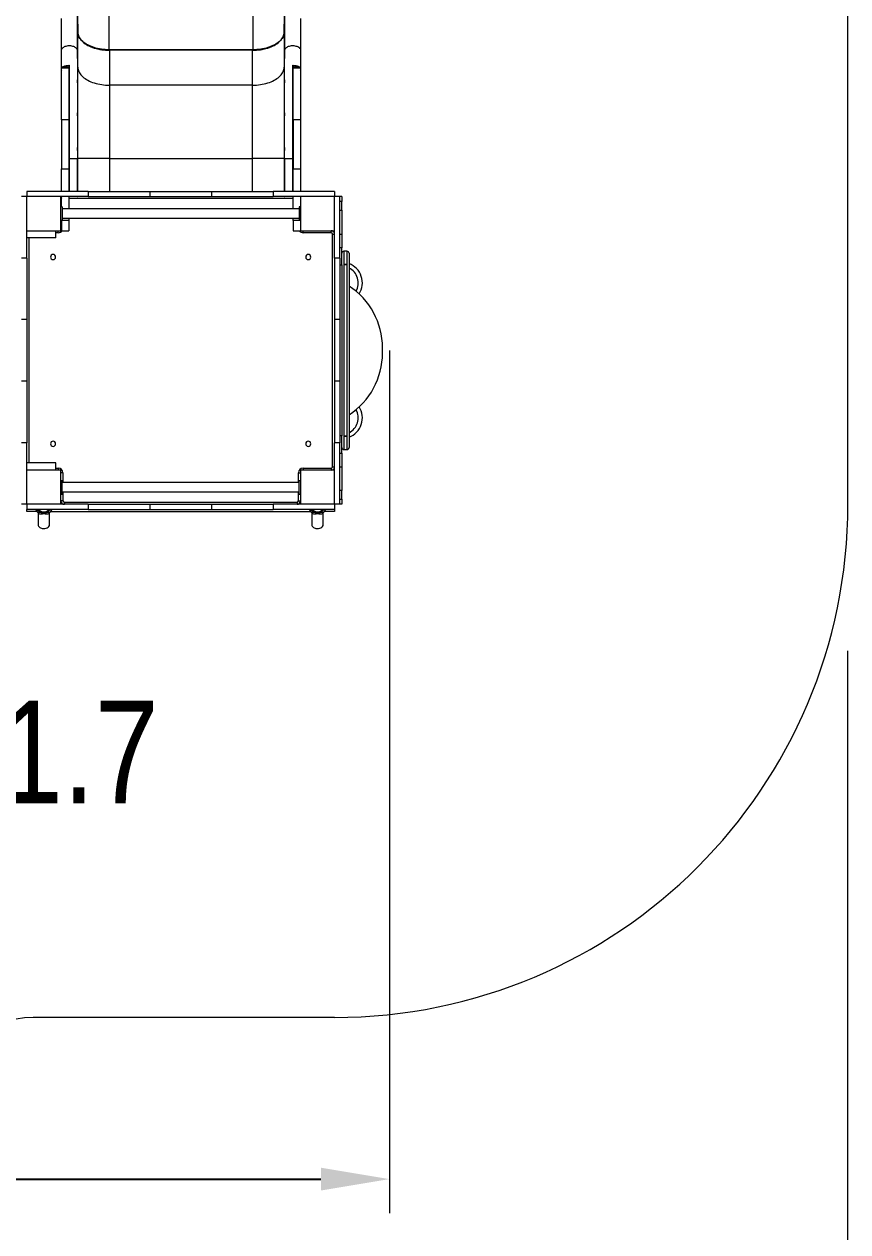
# Model space of a CAD drawing. Header units: millimetres. Extents: x -4225 to 3386, y -4404 to 4471.
# Drawn here: x 979 to 3386, y -2517 to 1013 of the extents above; entities that cross this region are included whole.
import ezdxf

# ---------------------------------------------------------------- set-up
doc = ezdxf.new("R2010")
doc.units = ezdxf.units.MM
for name, color, linetype in [('DIKOM_АРТИКУЛ', 7, 'Continuous'), ('DIKOM_ЗОНА', 80, 'Continuous'), ('DIKOM_ОБЪЕКТ', 7, 'Continuous'), ('DIKOM_РАЗМЕР_ЗОНА', 7, 'Continuous'), ('DIKOM_РАЗМЕР_ОБЪЕКТА', 7, 'Continuous')]:
    doc.layers.add(name, color=color, linetype=linetype)
doc.styles.add('style1', font='arial.ttf', dxfattribs={"width": 0.8})
doc.dimstyles.new('1-50', dxfattribs={"dimtxt": 300, "dimasz": 200, "dimexe": 100, "dimexo": 0, "dimgap": 100, "dimtad": 1, "dimtxsty": 'style1', "dimcen": 200, "dimclrd": 7, "dimclre": 7, "dimclrt": 7, "dimadec": 1, "dimazin": 2, "dimtfac": 1, "dimtmove": 0, "dimatfit": 2, "dimfxl": 0, "dimlwd": 25, "dimlwe": 18, "dimarcsym": 0})

# ---------------------------------------------------------------- blocks, each defined once
blk = doc.blocks.new('*D1')
at = {"layer": 'Defpoints', "color": 0, "transparency": 16777216}
for p in [(-1903.8, 225.5), (2046.2, 59.5), (2046.2, -2363.3)]:
    blk.add_point(p, dxfattribs=at)
at = {"layer": 'DIKOM_РАЗМЕР_ОБЪЕКТА', "color": 7, "lineweight": 18, "transparency": 16777216}
for p, q in [((-1903.8, 225.5), (-1903.8, -2463.3)), ((2046.2, 59.5), (2046.2, -2463.3))]:
    blk.add_line(p, q, dxfattribs=at)
at = {"layer": 'DIKOM_РАЗМЕР_ОБЪЕКТА', "color": 7, "lineweight": 25, "transparency": 16777216}
blk.add_line((-1703.8, -2363.3), (1846.2, -2363.3), dxfattribs=at)
at = {"layer": 'DIKOM_РАЗМЕР_ОБЪЕКТА', "color": 7, "transparency": 16777216}
for points in [[(-1703.8, -2330), (-1703.8, -2396.7), (-1903.8, -2363.3)], [(1846.2, -2330), (1846.2, -2396.7), (2046.2, -2363.3)]]:
    blk.add_solid(points, dxfattribs=at)
at = {"layer": 'DIKOM_РАЗМЕР_ОБЪЕКТА', "color": 7, "transparency": 16777216, "insert": (-76.5, -2110), "char_height": 300, "attachment_point": 5, "style": 'style1'}
blk.add_mtext('3950', dxfattribs=at)
blk = doc.blocks.new('*D2')
at = {"layer": 'Defpoints', "color": 0, "transparency": 16777216}
for p in [(-3774.9, 4471), (1696.9, 4471), (-963.8, -3629)]:
    blk.add_point(p, dxfattribs=at)
at = {"layer": 'DIKOM_РАЗМЕР_ЗОНА', "color": 7, "lineweight": 18, "transparency": 16777216}
for p, q in [((1696.9, 4471), (-3874.9, 4471)), ((-963.8, -3629), (-3874.9, -3629))]:
    blk.add_line(p, q, dxfattribs=at)
at = {"layer": 'DIKOM_РАЗМЕР_ЗОНА', "color": 7, "lineweight": 25, "transparency": 16777216}
blk.add_line((-3774.9, -3429), (-3774.9, 4271), dxfattribs=at)
at = {"layer": 'DIKOM_РАЗМЕР_ЗОНА', "color": 7, "transparency": 16777216}
for points in [[(-3808.2, 4271), (-3741.5, 4271), (-3774.9, 4471)], [(-3808.2, -3429), (-3741.5, -3429), (-3774.9, -3629)]]:
    blk.add_solid(points, dxfattribs=at)
at = {"layer": 'DIKOM_РАЗМЕР_ЗОНА', "color": 7, "transparency": 16777216, "insert": (-4028, 317.4), "char_height": 300, "attachment_point": 5, "rotation": 90, "style": 'style1'}
blk.add_mtext('8100', dxfattribs=at)
blk = doc.blocks.new('*D3')
at = {"layer": 'Defpoints', "color": 0, "transparency": 16777216}
for p in [(-3414.8, -818.7), (3385.2, -818.7), (3385.2, -4304.3)]:
    blk.add_point(p, dxfattribs=at)
at = {"layer": 'DIKOM_РАЗМЕР_ЗОНА', "color": 7, "lineweight": 18, "transparency": 16777216}
for p, q in [((-3414.8, -818.7), (-3414.8, -4404.3)), ((3385.2, -818.7), (3385.2, -4404.3))]:
    blk.add_line(p, q, dxfattribs=at)
at = {"layer": 'DIKOM_РАЗМЕР_ЗОНА', "color": 7, "lineweight": 25, "transparency": 16777216}
blk.add_line((-3214.8, -4304.3), (3185.2, -4304.3), dxfattribs=at)
at = {"layer": 'DIKOM_РАЗМЕР_ЗОНА', "color": 7, "transparency": 16777216}
for points in [[(-3214.8, -4271), (-3214.8, -4337.7), (-3414.8, -4304.3)], [(3185.2, -4271), (3185.2, -4337.7), (3385.2, -4304.3)]]:
    blk.add_solid(points, dxfattribs=at)
at = {"layer": 'DIKOM_РАЗМЕР_ЗОНА', "color": 7, "transparency": 16777216, "insert": (-306.1, -4051.2), "char_height": 300, "attachment_point": 5, "style": 'style1'}
blk.add_mtext('6800', dxfattribs=at)
blk = doc.blocks.new('*D0')
at = {"layer": 'Defpoints', "color": 0, "transparency": 16777216}
for p in [(1412.8, 2471), (-2600.7, -1629), (-568.6, -1629)]:
    blk.add_point(p, dxfattribs=at)
at = {"layer": 'DIKOM_РАЗМЕР_ОБЪЕКТА', "color": 7, "lineweight": 18, "transparency": 16777216}
for p, q in [((1412.8, 2471), (-2700.7, 2471)), ((-568.6, -1629), (-2700.7, -1629))]:
    blk.add_line(p, q, dxfattribs=at)
at = {"layer": 'DIKOM_РАЗМЕР_ОБЪЕКТА', "color": 7, "lineweight": 25, "transparency": 16777216}
blk.add_line((-2600.7, 2271), (-2600.7, -1429), dxfattribs=at)
at = {"layer": 'DIKOM_РАЗМЕР_ОБЪЕКТА', "color": 7, "transparency": 16777216}
for points in [[(-2634, 2271), (-2567.4, 2271), (-2600.7, 2471)], [(-2634, -1429), (-2567.4, -1429), (-2600.7, -1629)]]:
    blk.add_solid(points, dxfattribs=at)
at = {"layer": 'DIKOM_РАЗМЕР_ОБЪЕКТА', "color": 7, "transparency": 16777216, "insert": (-2853.9, 421), "char_height": 300, "attachment_point": 5, "rotation": 90, "style": 'style1'}
blk.add_mtext('4100', dxfattribs=at)

msp = doc.modelspace()

# ---------------------------------------------------------------- linework, layer by layer
at = {"layer": 'DIKOM_ЗОНА', "color": 3, "lineweight": 15}
for p, q in [((3386.175, -390.536), (3386.175, 3471.001)), ((1886.175, -1890.536), (1005.482, -1890.536))]:
    msp.add_line(p, q, dxfattribs=at)
for centre, radius, start, end in [((1886.175, -390.536), 1500, 270, 0), ((1005.482, -2140.536), 250, 90, 180)]:
    msp.add_arc(centre, radius, start, end, dxfattribs=at)
at = {"layer": 'DIKOM_ОБЪЕКТ', "color": 7, "linetype": 'Continuous', "lineweight": 15}
for p, q in [((1227.176, 938.489), (1227.176, 1294.132)), ((1647.173, 1294.132), (1647.173, 938.489)), ((1086.675, 1030.089), (1086.675, 935.886)), ((1134.675, 935.886), (1134.675, 1037.932)), ((1134.675, 1037.932), (1135.676, 989.751)), ((1738.673, 989.751), (1739.675, 1037.932)), ((1739.675, 1037.932), (1739.675, 935.886)), ((1787.675, 935.886), (1787.675, 1030.089)), ((1086.675, 1012.802), (1086.675, 973.225)), ((1135.676, 887.706), (1135.676, 989.751)), ((1738.673, 989.751), (1738.673, 887.706)), ((1787.675, 973.225), (1787.675, 1012.802)), ((1137.824, 978.69), (1137.745, 978.876)), ((1086.675, 935.886), (1086.675, 881.626)), ((1134.675, 935.886), (1134.675, 620.419)), ((1135.676, 887.706), (1134.675, 935.886)), ((1227.176, 938.489), (1227.176, 937.742)), ((1647.173, 938.489), (1227.176, 938.489)), ((1227.176, 937.742), (1647.173, 937.742)), ((1227.176, 937.212), (1227.176, 937.742)), ((1646.175, 937.195), (1228.175, 937.195)), ((1228.175, 937.195), (1228.175, 936.982)), ((1228.175, 936.982), (1228.175, 834.937)), ((1646.175, 936.982), (1228.175, 936.982)), ((1646.175, 936.982), (1646.175, 937.195)), ((1646.175, 834.937), (1646.175, 936.982)), ((1647.173, 938.489), (1647.173, 937.742)), ((1647.173, 937.742), (1647.173, 937.203)), ((1739.675, 935.886), (1738.673, 887.706)), ((1739.675, 620.419), (1739.675, 935.886)), ((1787.675, 881.626), (1787.675, 935.886)), ((1109.175, 887.124), (1088.175, 887.124)), ((1088.175, 887.124), (1088.175, 885.225)), ((1088.175, 885.225), (1109.175, 885.225)), ((1088.175, 733.365), (1088.175, 885.225)), ((1109.175, 890.346), (1109.175, 887.46)), ((1109.175, 887.124), (1109.175, 885.225)), ((1109.175, 885.225), (1109.175, 733.365)), ((1110.153, 892.908), (1110.153, 620.419)), ((1135.676, 620.419), (1135.676, 887.706)), ((1738.673, 887.706), (1738.673, 620.419)), ((1764.196, 620.419), (1764.196, 892.908)), ((1765.175, 890.346), (1765.175, 887.46)), ((1786.175, 887.124), (1765.175, 887.124)), ((1765.175, 887.124), (1765.175, 885.225)), ((1765.175, 885.225), (1786.175, 885.225)), ((1765.175, 733.365), (1765.175, 885.225)), ((1786.175, 887.124), (1786.175, 885.225)), ((1786.175, 885.225), (1786.175, 733.365)), ((1086.675, 881.626), (1086.675, 881.061)), ((1086.675, 881.061), (1086.675, 881.014)), ((1787.675, 881.061), (1787.675, 881.626)), ((1787.675, 881.014), (1787.675, 881.061)), ((1228.175, 834.937), (1228.175, 620.419)), ((1646.175, 834.937), (1228.175, 834.937)), ((1646.175, 620.419), (1646.175, 834.937)), ((1109.175, 733.365), (1088.175, 733.365)), ((1088.175, 733.365), (1088.175, 590.614)), ((1109.175, 733.365), (1109.175, 590.614)), ((1786.175, 733.365), (1765.175, 733.365)), ((1765.175, 733.365), (1765.175, 590.614)), ((1786.175, 733.365), (1786.175, 590.614)), ((1109.175, 620.419), (1110.153, 620.419)), ((1110.153, 620.419), (1134.675, 620.419)), ((1110.153, 620.419), (1110.153, 524.464)), ((1134.675, 524.464), (1134.675, 620.419)), ((1134.675, 620.419), (1135.676, 620.419)), ((1135.676, 524.464), (1135.676, 620.419)), ((1228.175, 620.419), (1135.676, 620.419)), ((1228.175, 620.419), (1646.175, 620.419)), ((1228.175, 620.419), (1228.175, 524.464)), ((1738.673, 620.419), (1646.175, 620.419)), ((1646.175, 524.464), (1646.175, 620.419)), ((1738.673, 620.419), (1738.673, 524.464)), ((1738.673, 620.419), (1739.675, 620.419)), ((1739.675, 620.419), (1764.196, 620.419)), ((1739.675, 620.419), (1739.675, 524.464)), ((1764.196, 620.419), (1765.175, 620.419)), ((1764.196, 524.464), (1764.196, 620.419)), ((1088.175, 590.614), (1109.175, 590.614)), ((1088.175, 524.464), (1088.175, 590.614)), ((1109.175, 590.614), (1109.175, 524.464)), ((1765.175, 590.614), (1786.175, 590.614)), ((1765.175, 524.464), (1765.175, 590.614)), ((1786.175, 590.614), (1786.175, 524.464)), ((986.175, 509.464), (971.175, 509.464)), ((986.175, 524.464), (986.175, 509.464)), ((1166.175, 524.464), (986.175, 524.464)), ((986.175, 329.464), (986.175, 509.464)), ((1166.175, 509.464), (986.175, 509.464)), ((1086.175, 409.464), (1086.175, 509.464)), ((1088.175, 499.464), (1086.175, 499.464)), ((1088.175, 479.464), (1088.175, 509.464)), ((1109.175, 509.464), (1109.175, 472.964)), ((1765.175, 503.464), (1109.175, 503.464)), ((1133.675, 509.464), (1134.676, 509.464)), ((1166.175, 524.464), (1166.175, 509.464)), ((1166.175, 524.464), (1346.175, 524.464)), ((1166.175, 509.464), (1346.175, 509.464)), ((1346.175, 524.464), (1346.175, 509.464)), ((1346.175, 524.464), (1526.175, 524.464)), ((1346.175, 509.464), (1526.175, 509.464)), ((1526.175, 524.464), (1526.175, 509.464)), ((1526.175, 524.464), (1706.175, 524.464)), ((1526.175, 509.464), (1706.175, 509.464)), ((1706.175, 524.464), (1706.175, 509.464)), ((1886.175, 524.464), (1706.175, 524.464)), ((1886.175, 509.464), (1706.175, 509.464)), ((1739.673, 509.464), (1740.675, 509.464)), ((1765.175, 472.964), (1765.175, 509.464)), ((1786.175, 509.464), (1786.175, 409.464)), ((1886.175, 524.464), (1886.175, 509.464)), ((1901.175, 509.464), (1886.175, 509.464)), ((1886.175, 329.464), (1886.175, 509.464)), ((1907.175, 509.464), (1901.175, 509.464)), ((1901.175, 329.464), (1901.175, 509.464)), ((1907.175, 494.464), (1901.175, 494.464)), ((1907.175, 509.464), (1907.175, 494.464)), ((1907.175, 469.464), (1907.175, 494.464)), ((1090.175, 479.464), (1086.175, 479.464)), ((1090.175, 479.464), (1090.175, 439.464)), ((1782.175, 472.964), (1090.175, 472.964)), ((1786.175, 479.464), (1782.175, 479.464)), ((1782.175, 479.464), (1782.175, 439.464)), ((1901.175, 469.464), (1907.175, 469.464)), ((1907.175, 469.464), (1907.175, 399.464)), ((1090.175, 439.464), (1086.175, 439.464)), ((1088.175, 439.463), (1088.175, 439.464)), ((1109.175, 439.463), (1088.175, 439.463)), ((1088.175, 439.463), (1088.175, 409.464)), ((1090.175, 445.964), (1782.175, 445.964)), ((1109.175, 445.964), (1109.175, 439.463)), ((1109.175, 439.463), (1109.175, 409.464)), ((1765.175, 439.463), (1765.175, 445.964)), ((1786.175, 439.463), (1765.175, 439.463)), ((1765.175, 439.463), (1765.175, 409.464)), ((1786.175, 439.464), (1782.175, 439.464)), ((986.175, 409.464), (1086.175, 409.464)), ((1071.175, 388.464), (986.175, 388.464)), ((992.175, 388.464), (992.175, -269.536)), ((1071.175, 388.464), (1071.175, 409.464)), ((1078.175, 403.464), (1071.175, 403.464)), ((1078.175, 403.464), (1078.175, 409.464)), ((1088.175, 417.464), (1086.175, 417.464)), ((1088.175, 409.464), (1109.175, 409.464)), ((1765.175, 409.464), (1786.175, 409.464)), ((1786.175, 409.464), (1886.175, 409.464)), ((1794.175, 403.464), (1794.175, 409.464)), ((1876.175, 403.464), (1794.175, 403.464)), ((1876.175, 403.464), (1876.175, 409.464)), ((1880.175, -280.536), (1880.175, 399.464)), ((1880.175, 399.464), (1886.175, 399.464)), ((1901.175, 399.464), (1907.175, 399.464)), ((1907.175, 399.464), (1907.175, 359.464)), ((1907.175, 359.464), (1901.175, 359.464)), ((1907.175, 309.464), (1907.175, 359.464)), ((986.175, 329.464), (971.175, 329.464)), ((986.175, 329.464), (986.175, 149.464)), ((1901.175, 329.464), (1886.175, 329.464)), ((1886.175, 329.464), (1886.175, 149.464)), ((1901.175, 329.464), (1901.175, 149.464)), ((1922.175, 349.464), (1913.175, 349.464)), ((1913.175, 349.464), (1913.175, 310.611)), ((1922.175, 349.464), (1922.175, 310.611)), ((1928.175, 343.464), (1928.175, 305.415)), ((1901.175, 309.464), (1907.175, 309.464)), ((1907.175, 309.464), (1907.175, -190.536)), ((1913.175, 310.611), (1922.175, 310.611)), ((1913.175, 310.611), (1913.175, -191.683)), ((1922.175, 310.611), (1913.175, 310.611)), ((1922.175, 310.611), (1922.175, -191.683)), ((1928.175, 305.415), (1928.175, -186.487)), ((986.175, 149.464), (971.175, 149.464)), ((986.175, 149.464), (986.175, -30.536)), ((1901.175, 149.464), (1886.175, 149.464)), ((1886.175, 149.464), (1886.175, -30.536)), ((1901.175, 149.464), (1901.175, -30.536)), ((2026.175, 51.71), (2026.175, 67.218)), ((986.175, -30.536), (971.175, -30.536)), ((986.175, -30.536), (986.175, -210.536)), ((1901.175, -30.536), (1886.175, -30.536)), ((1886.175, -30.536), (1886.175, -210.536)), ((1901.175, -30.536), (1901.175, -210.536)), ((986.175, -210.536), (971.175, -210.536)), ((986.175, -390.536), (986.175, -210.536)), ((1901.175, -210.536), (1886.175, -210.536)), ((1886.175, -390.536), (1886.175, -210.536)), ((1907.175, -190.536), (1901.175, -190.536)), ((1901.175, -390.536), (1901.175, -210.536)), ((1907.175, -240.536), (1907.175, -190.536)), ((1922.175, -191.683), (1913.175, -191.683)), ((1913.175, -191.683), (1922.175, -191.683)), ((1913.175, -191.683), (1913.175, -230.536)), ((1922.175, -191.683), (1922.175, -230.536)), ((1928.175, -186.487), (1928.175, -224.536)), ((1901.175, -240.536), (1907.175, -240.536)), ((1907.175, -240.536), (1907.175, -280.536)), ((1913.175, -230.536), (1922.175, -230.536)), ((1071.175, -269.536), (986.175, -269.536)), ((1071.175, -290.536), (1071.175, -269.536)), ((1880.175, -280.536), (1886.175, -280.536)), ((1901.175, -280.536), (1907.175, -280.536)), ((1907.175, -280.536), (1907.175, -350.536)), ((1086.175, -290.536), (986.175, -290.536)), ((1071.175, -284.536), (1078.175, -284.536)), ((1078.175, -284.536), (1078.175, -290.536)), ((1086.175, -390.536), (1086.175, -290.536)), ((1092.175, -298.536), (1086.175, -298.536)), ((1092.175, -298.536), (1092.175, -327.036)), ((1780.175, -298.536), (1786.175, -298.536)), ((1780.175, -327.036), (1780.175, -298.536)), ((1886.175, -290.536), (1786.175, -290.536)), ((1786.175, -290.536), (1786.175, -390.536)), ((1794.175, -284.536), (1876.175, -284.536)), ((1794.175, -284.536), (1794.175, -290.536)), ((1876.175, -284.536), (1876.175, -290.536)), ((1086.175, -320.536), (1090.175, -320.536)), ((1090.175, -360.536), (1090.175, -320.536)), ((1782.175, -327.036), (1090.175, -327.036)), ((1782.175, -360.536), (1782.175, -320.536)), ((1782.175, -320.536), (1786.175, -320.536)), ((1907.175, -350.536), (1901.175, -350.536)), ((1907.175, -375.536), (1907.175, -350.536)), ((1086.175, -360.536), (1090.175, -360.536)), ((1092.175, -380.536), (1086.175, -380.536)), ((1090.175, -354.036), (1782.175, -354.036)), ((1092.175, -354.036), (1092.175, -380.536)), ((1096.175, -384.536), (1776.175, -384.536)), ((1096.175, -384.536), (1096.175, -390.536)), ((1776.175, -384.536), (1776.175, -390.536)), ((1780.175, -380.536), (1780.175, -354.036)), ((1780.175, -380.536), (1786.175, -380.536)), ((1782.175, -360.536), (1786.175, -360.536)), ((1901.175, -375.536), (1907.175, -375.536)), ((1907.175, -375.536), (1907.175, -390.536)), ((986.175, -390.536), (971.175, -390.536)), ((986.175, -390.536), (986.175, -405.536)), ((1166.175, -390.536), (986.175, -390.536)), ((1166.175, -405.536), (986.175, -405.536)), ((986.175, -411.536), (986.175, -405.536)), ((1016.308, -411.536), (986.175, -411.536)), ((1011.429, -405.536), (1018, -413.504)), ((1017.955, -406.466), (1017.401, -405.536)), ((1019.675, -418.268), (1019.675, -450.536)), ((1052.675, -450.536), (1052.675, -418.257)), ((1054.324, -413.525), (1060.903, -405.536)), ((1055.962, -411.536), (1816.377, -411.536)), ((1166.175, -390.536), (1166.175, -405.536)), ((1166.175, -390.536), (1346.175, -390.536)), ((1166.175, -405.536), (1346.175, -405.536)), ((1346.175, -390.536), (1346.175, -405.536)), ((1346.175, -390.536), (1526.175, -390.536)), ((1346.175, -405.536), (1526.175, -405.536)), ((1526.175, -390.536), (1526.175, -405.536)), ((1526.175, -390.536), (1706.175, -390.536)), ((1526.175, -405.536), (1706.175, -405.536)), ((1706.175, -390.536), (1706.175, -405.536)), ((1886.175, -390.536), (1706.175, -390.536)), ((1886.175, -405.536), (1706.175, -405.536)), ((1811.429, -405.536), (1818, -413.504)), ((1817.955, -406.466), (1817.401, -405.536)), ((1819.675, -418.268), (1819.675, -450.536)), ((1852.675, -450.536), (1852.675, -418.257)), ((1854.324, -413.525), (1860.903, -405.536)), ((1886.175, -411.536), (1855.976, -411.536)), ((1901.175, -390.536), (1886.175, -390.536)), ((1886.175, -390.536), (1886.175, -405.536)), ((1886.175, -405.536), (1886.175, -411.536)), ((1907.175, -390.536), (1901.175, -390.536))]:
    msp.add_line(p, q, dxfattribs=at)
at = {"layer": 'DIKOM_ОБЪЕКТ', "color": 7, "linetype": 'Continuous', "lineweight": 15, "flags": 128}
for points in [[(1135.676, 989.751), (1135.889, 986.432), (1136.463, 983.127), (1137.397, 979.849), (1138.686, 976.61), (1140.326, 973.425), (1142.311, 970.304), (1144.632, 967.261), (1147.281, 964.307), (1150.246, 961.454), (1153.451, 958.766)], [(1716.354, 955.475), (1717.268, 956.095), (1720.832, 958.714), (1724.103, 961.454), (1727.069, 964.307), (1729.717, 967.261), (1732.038, 970.304), (1734.023, 973.425), (1735.663, 976.61), (1736.953, 979.849), (1737.887, 983.127), (1738.461, 986.432), (1738.673, 989.751)], [(1227.176, 938.489), (1221.421, 938.592), (1215.689, 938.902), (1210.002, 939.417), (1204.382, 940.134), (1198.851, 941.052), (1193.431, 942.167), (1188.143, 943.474), (1183.009, 944.968), (1178.047, 946.643), (1173.277, 948.493), (1168.719, 950.511), (1164.39, 952.688), (1160.306, 955.016), (1156.485, 957.487), (1152.94, 960.089), (1149.687, 962.814), (1146.736, 965.65), (1144.101, 968.586), (1141.791, 971.611), (1139.816, 974.713), (1138.182, 977.88), (1137.824, 978.69)], [(1228.175, 937.195), (1222.778, 937.286), (1220.547, 937.376), (1216.864, 937.593), (1213.056, 937.907), (1209.001, 938.345), (1204.813, 938.911), (1200.548, 939.611), (1196.252, 940.447), (1191.962, 941.42), (1187.709, 942.529), (1183.518, 943.772), (1179.412, 945.146), (1175.411, 946.649), (1171.534, 948.276), (1167.796, 950.023), (1164.212, 951.885), (1160.794, 953.856), (1157.555, 955.931), (1154.506, 958.106), (1153.384, 958.998)], [(1153.451, 958.766), (1153.517, 958.714), (1157.081, 956.095), (1160.923, 953.61), (1165.029, 951.268), (1169.383, 949.077), (1173.967, 947.048), (1178.763, 945.186), (1183.753, 943.501), (1188.917, 941.998), (1194.235, 940.683), (1199.686, 939.561), (1205.248, 938.638), (1210.901, 937.916), (1216.621, 937.398), (1222.387, 937.086), (1228.175, 936.982)], [(1159.369, 954.767), (1160.094, 954.322), (1164.19, 951.986), (1168.533, 949.802), (1173.106, 947.778), (1177.89, 945.922), (1182.868, 944.241), (1188.019, 942.743), (1193.324, 941.432), (1198.761, 940.313), (1204.309, 939.392), (1209.947, 938.672), (1215.653, 938.156), (1221.403, 937.846), (1227.176, 937.742)], [(1716.583, 955.819), (1715.03, 954.774), (1711.549, 952.674), (1707.873, 950.686), (1704.015, 948.817), (1699.986, 947.072), (1695.801, 945.457), (1691.474, 943.976), (1687.02, 942.635), (1682.458, 941.437), (1677.808, 940.387), (1673.099, 939.487), (1668.368, 938.741), (1663.685, 938.153), (1659.226, 937.725), (1655.43, 937.461), (1652.375, 937.314), (1648.768, 937.216), (1646.175, 937.195)], [(1646.175, 936.982), (1651.963, 937.086), (1657.728, 937.398), (1663.449, 937.916), (1669.101, 938.638), (1674.664, 939.561), (1680.115, 940.683), (1685.433, 941.998), (1690.597, 943.501), (1695.587, 945.186), (1700.383, 947.048), (1704.967, 949.077), (1709.32, 951.268), (1713.426, 953.61), (1716.354, 955.475)], [(1736.115, 977.765), (1734.534, 974.713), (1732.558, 971.611), (1730.249, 968.586), (1727.613, 965.65), (1724.663, 962.814), (1721.409, 960.089), (1717.864, 957.487), (1714.043, 955.016), (1709.96, 952.688), (1705.63, 950.511), (1701.072, 948.493), (1696.303, 946.643), (1691.341, 944.968), (1686.206, 943.474), (1680.918, 942.167), (1675.498, 941.052), (1669.968, 940.134), (1664.348, 939.417), (1658.66, 938.902), (1652.928, 938.592), (1647.173, 938.489)], [(1647.173, 937.742), (1652.946, 937.846), (1658.697, 938.156), (1664.402, 938.672), (1670.04, 939.392), (1675.589, 940.313), (1681.026, 941.432), (1686.33, 942.743), (1691.481, 944.241), (1696.459, 945.922), (1701.244, 947.778), (1705.816, 949.802), (1710.159, 951.986), (1714.256, 954.322), (1715.849, 955.314)], [(1736.605, 978.876), (1736.167, 977.88), (1736.115, 977.765)], [(1134.675, 935.886), (1134.485, 937.611), (1133.921, 939.31), (1132.989, 940.954), (1131.706, 942.518), (1130.091, 943.977), (1128.17, 945.309), (1125.973, 946.493), (1123.535, 947.509), (1120.893, 948.342), (1118.091, 948.978), (1115.172, 949.408), (1112.182, 949.625), (1109.168, 949.625), (1106.178, 949.408), (1103.258, 948.978), (1100.456, 948.342), (1097.815, 947.509), (1095.377, 946.493), (1093.179, 945.309), (1091.258, 943.977), (1089.643, 942.518), (1088.36, 940.954), (1087.429, 939.31), (1086.864, 937.611), (1086.675, 935.886)], [(1787.675, 935.886), (1787.485, 937.611), (1786.921, 939.31), (1785.989, 940.954), (1784.706, 942.518), (1783.091, 943.977), (1781.17, 945.309), (1778.973, 946.493), (1776.535, 947.509), (1773.893, 948.342), (1771.091, 948.978), (1768.172, 949.408), (1765.182, 949.625), (1762.168, 949.625), (1759.178, 949.408), (1756.258, 948.978), (1753.456, 948.342), (1750.815, 947.509), (1748.377, 946.493), (1746.179, 945.309), (1744.258, 943.977), (1742.643, 942.518), (1741.36, 940.954), (1740.429, 939.31), (1739.864, 937.611), (1739.675, 935.886)], [(1089.718, 887.124), (1089.744, 887.148), (1090.637, 887.837), (1091.576, 888.46), (1092.54, 889.018), (1093.512, 889.514), (1097.193, 890.962), (1101.317, 892.018), (1105.696, 892.665), (1110.153, 892.908)], [(1102.753, 887.124), (1105.444, 887.548), (1109.175, 887.783)], [(1135.676, 887.706), (1135.889, 884.386), (1136.463, 881.081), (1137.397, 877.803), (1138.686, 874.565), (1140.326, 871.379), (1142.311, 868.259), (1144.632, 865.216), (1147.281, 862.262), (1150.246, 859.409), (1153.517, 856.668), (1157.081, 854.05), (1160.923, 851.565), (1165.029, 849.222), (1169.383, 847.032), (1173.967, 845.002), (1178.763, 843.141), (1183.753, 841.455), (1188.917, 839.952), (1194.235, 838.637), (1199.686, 837.516), (1205.248, 836.592), (1210.901, 835.87), (1216.621, 835.352), (1222.387, 835.041), (1228.175, 834.937)], [(1646.175, 834.937), (1651.963, 835.041), (1657.728, 835.352), (1663.449, 835.87), (1669.101, 836.592), (1674.664, 837.516), (1680.115, 838.637), (1685.433, 839.952), (1690.597, 841.455), (1695.587, 843.141), (1700.383, 845.002), (1704.967, 847.032), (1709.32, 849.222), (1713.426, 851.565), (1717.268, 854.05), (1720.832, 856.668), (1724.103, 859.409), (1727.069, 862.262), (1729.717, 865.216), (1732.038, 868.259), (1734.023, 871.379), (1735.663, 874.565), (1736.953, 877.803), (1737.887, 881.081), (1738.461, 884.386), (1738.673, 887.706)], [(1764.196, 892.908), (1768.651, 892.666), (1773.028, 892.019), (1774.717, 891.646), (1776.354, 891.207), (1777.927, 890.706), (1779.423, 890.142), (1780.83, 889.518), (1783.242, 888.16), (1784.524, 887.124)], [(1764.976, 887.61), (1768.226, 887.434), (1770.589, 887.124)], [(1765.175, 888.269), (1768.998, 887.966), (1772.597, 887.34), (1773.363, 887.124)], [(1771.596, 887.124), (1768.906, 887.548), (1765.175, 887.783)], [(1134.833, 850.94), (1134.85, 850.687), (1134.868, 849.954), (1134.885, 848.825), (1134.898, 847.428), (1134.907, 845.919), (1134.909, 844.469), (1134.906, 843.241), (1134.897, 842.374), (1134.883, 841.965), (1134.878, 841.94), (1134.861, 842.194), (1134.843, 842.926), (1134.826, 844.055), (1134.813, 845.453), (1134.805, 846.962), (1134.802, 848.412), (1134.805, 849.64), (1134.814, 850.507), (1134.828, 850.915), (1134.833, 850.94)], [(1739.517, 850.94), (1739.531, 850.687), (1739.542, 849.954), (1739.547, 848.826), (1739.546, 847.428), (1739.539, 845.919), (1739.528, 844.469), (1739.512, 843.241), (1739.494, 842.374), (1739.476, 841.965), (1739.471, 841.94), (1739.456, 842.194), (1739.446, 842.926), (1739.44, 844.055), (1739.441, 845.452), (1739.448, 846.961), (1739.46, 848.411), (1739.476, 849.639), (1739.494, 850.506), (1739.511, 850.915), (1739.517, 850.94)], [(1134.843, 754.302), (1134.861, 754.048), (1134.878, 753.316), (1134.893, 752.187), (1134.904, 750.789), (1134.909, 749.28), (1134.908, 747.83), (1134.902, 746.603), (1134.89, 745.735), (1134.874, 745.327), (1134.869, 745.302), (1134.851, 745.555), (1134.833, 746.288), (1134.818, 747.417), (1134.808, 748.814), (1134.803, 750.323), (1134.803, 751.773), (1134.81, 753.001), (1134.822, 753.868), (1134.837, 754.277), (1134.843, 754.302)], [(1739.507, 754.302), (1739.523, 754.048), (1739.536, 753.316), (1739.545, 752.187), (1739.547, 750.789), (1739.544, 749.281), (1739.535, 747.831), (1739.521, 746.603), (1739.504, 745.736), (1739.486, 745.327), (1739.481, 745.302), (1739.464, 745.555), (1739.451, 746.288), (1739.443, 747.417), (1739.44, 748.814), (1739.443, 750.323), (1739.453, 751.773), (1739.466, 753.001), (1739.483, 753.868), (1739.501, 754.277), (1739.507, 754.302)], [(1134.853, 652.909), (1134.871, 652.655), (1134.887, 651.923), (1134.9, 650.794), (1134.907, 649.396), (1134.909, 647.888), (1134.905, 646.438), (1134.895, 645.21), (1134.881, 644.343), (1134.864, 643.934), (1134.858, 643.909), (1134.84, 644.163), (1134.824, 644.895), (1134.812, 646.024), (1134.804, 647.421), (1134.802, 648.93), (1134.806, 650.38), (1134.816, 651.608), (1134.83, 652.475), (1134.847, 652.884), (1134.853, 652.909)], [(1739.497, 652.909), (1739.514, 652.655), (1739.529, 651.923), (1739.541, 650.794), (1739.547, 649.397), (1739.547, 647.888), (1739.541, 646.438), (1739.529, 645.21), (1739.514, 644.343), (1739.497, 643.934), (1739.491, 643.909), (1739.473, 644.163), (1739.458, 644.895), (1739.447, 646.024), (1739.441, 647.421), (1739.441, 648.93), (1739.447, 650.38), (1739.458, 651.608), (1739.473, 652.475), (1739.491, 652.884), (1739.497, 652.909)], [(1017.993, -413.494), (1019.277, -415.829), (1019.674, -418.313)], [(1018.009, -413.497), (1018.001, -413.501), (1018.16, -413.54), (1018.522, -413.595), (1018.776, -413.625), (1019.073, -413.654), (1019.464, -413.689), (1019.781, -413.713), (1020.396, -413.754), (1020.929, -413.784), (1021.611, -413.816), (1023.003, -413.869), (1024.573, -413.912), (1026.304, -413.947), (1028.871, -413.981), (1031.722, -414.003)], [(1032.488, -418.863), (1029.709, -418.858), (1027.147, -418.851), (1024.895, -418.839), (1022.991, -418.815), (1021.519, -418.762), (1020.481, -418.662), (1019.876, -418.502), (1019.674, -418.281)], [(1031.722, -414.003), (1036.173, -414.313), (1040.623, -414.003)], [(1039.859, -418.861), (1036.174, -418.816), (1032.488, -418.863)], [(1052.675, -418.272), (1052.477, -418.49), (1051.871, -418.653), (1050.836, -418.757), (1049.366, -418.813), (1047.468, -418.838), (1045.199, -418.85), (1042.632, -418.857), (1039.859, -418.861)], [(1040.623, -414.003), (1044.278, -413.971), (1047.603, -413.915), (1050.391, -413.831), (1052.481, -413.719), (1053.774, -413.601), (1054.315, -413.51), (1054.294, -413.502)], [(1052.675, -418.305), (1053.071, -415.823), (1054.349, -413.493)], [(1817.993, -413.494), (1819.277, -415.829), (1819.674, -418.313)], [(1818.009, -413.497), (1818.001, -413.501), (1818.16, -413.54), (1818.522, -413.595), (1818.776, -413.625), (1819.073, -413.654), (1819.464, -413.689), (1819.781, -413.713), (1820.396, -413.754), (1820.929, -413.784), (1821.611, -413.816), (1823.003, -413.869), (1824.573, -413.912), (1826.304, -413.947), (1828.871, -413.981), (1831.722, -414.003)], [(1832.488, -418.863), (1829.709, -418.858), (1827.147, -418.851), (1824.895, -418.839), (1822.991, -418.815), (1821.519, -418.762), (1820.481, -418.662), (1819.876, -418.502), (1819.674, -418.281)], [(1831.722, -414.003), (1836.173, -414.313), (1840.623, -414.003)], [(1839.859, -418.861), (1836.174, -418.816), (1832.488, -418.863)], [(1852.675, -418.272), (1852.477, -418.49), (1851.871, -418.653), (1850.836, -418.757), (1849.366, -418.813), (1847.468, -418.838), (1845.199, -418.85), (1842.632, -418.857), (1839.859, -418.861)], [(1840.623, -414.003), (1844.278, -413.971), (1847.603, -413.915), (1850.391, -413.831), (1852.481, -413.719), (1853.774, -413.601), (1854.315, -413.51), (1854.294, -413.502)], [(1852.675, -418.305), (1853.071, -415.823), (1854.349, -413.493)], [(1019.675, -450.536), (1019.949, -452.535), (1020.828, -454.577), (1022.319, -456.509), (1024.312, -458.181), (1026.594, -459.492), (1028.912, -460.413), (1031.035, -460.989), (1033.192, -461.355), (1035.924, -461.535), (1039.154, -461.355), (1042.66, -460.651), (1046.081, -459.333), (1049.007, -457.451), (1051.124, -455.192), (1052.318, -452.811), (1052.675, -450.536)], [(1819.675, -450.536), (1819.949, -452.535), (1820.828, -454.577), (1822.319, -456.509), (1824.312, -458.181), (1826.594, -459.492), (1828.912, -460.413), (1831.035, -460.989), (1833.192, -461.355), (1835.924, -461.535), (1839.154, -461.355), (1842.66, -460.651), (1846.081, -459.333), (1849.007, -457.451), (1851.124, -455.192), (1852.318, -452.811), (1852.675, -450.536)]]:
    msp.add_lwpolyline(points, dxfattribs=at)
at = {"layer": 'DIKOM_ОБЪЕКТ', "color": 7, "linetype": 'Continuous', "lineweight": 15, "extrusion": (-2.76751e-16, -3.49148e-15, -1)}
for centre in [(-1063.175, 332.464), (-1809.175, 332.464), (-1063.175, -213.536), (-1809.175, -213.536)]:
    msp.add_circle(centre, 7.5, dxfattribs=at)
at = {"layer": 'DIKOM_ОБЪЕКТ', "color": 7, "linetype": 'Continuous', "lineweight": 15}
for centre, radius, start, end in [((1091.894, 881.735), 5.221, 135.435711, 181.201748), ((1110.273, 850.118), 38.167, 91.648579, 104.081995), ((1109.723, 851.857), 35.755, 90.559122, 99.356406), ((1113.438, 890.096), 4.325, 139.434847, 170.355705), ((1760.911, 890.096), 4.325, 9.644403, 40.565353), ((1782.106, 881.601), 5.568, 0.252791, 43.062534), ((1089.618, 881.715), 2.956, 185.149629, 240.761302), ((1090.075, 881.014), 3.4, 180, 236.025524), ((1089.618, 881.15), 2.956, 185.149629, 240.761302), ((1784.784, 881.682), 2.901, 298.632581, 355.008629), ((1784.275, 881.014), 3.4, 303.974476, 0), ((1784.784, 881.118), 2.901, 298.632581, 355.008629), ((1096.175, 499.464), 10, 143.130102, 180), ((1078.2, 417.362), 13.898, 269.897478, 325.239416), ((1794.122, 417.314), 13.85, 214.681499, 270.218737), ((1876.175, 399.464), 10, 0, 90), ((1876.175, 399.464), 4, 0, 90), ((1913.175, 343.464), 6, 90, 180), ((1922.175, 343.464), 6, 0, 90), ((1907.326, 256.979), 47.847, 329.323413, 64.167321), ((1907.175, 256.964), 60, 327.32767, 69.453546), ((1811.175, 67.218), 215, 0, 57.004605), ((1811.175, 51.71), 215, 302.997853, 0), ((1907.175, -138.036), 60, 290.539371, 32.67233), ((1907.309, -138.075), 47.846, 295.854993, 30.634632), ((1913.175, -224.536), 6, 180, 270), ((1922.175, -224.536), 6, 270, 0), ((1876.175, -280.536), 4, 270, 0), ((1876.175, -280.536), 10, 270, 0), ((1078.175, -298.536), 14, 0, 90), ((1794.175, -298.536), 14, 90, 180), ((1096.175, -380.536), 10, 180, 270), ((1096.175, -380.536), 4, 180, 270), ((1776.175, -380.536), 4, 270, 0), ((1776.175, -380.536), 10, 270, 0), ((1018.268, -404.229), 2.266, 262.061274, 324.791918), ((1035.331, -390.918), 23.365, 221.953711, 261.114484), ((1036.169, -392.873), 19.665, 220.088112, 319.902441), ((1012.327, -419.401), 20.169, 1.529285, 15.920303), ((1060.049, -419.396), 20.197, 164.116831, 178.484395), ((1037.933, -392.747), 21.425, 277.212076, 322.940098), ((1818.268, -404.229), 2.266, 262.061274, 324.791918), ((1835.331, -390.918), 23.365, 221.953711, 261.114484), ((1836.169, -392.873), 19.665, 220.088112, 319.902441), ((1812.327, -419.401), 20.169, 1.529285, 15.920303), ((1860.049, -419.396), 20.197, 164.116831, 178.484395), ((1837.933, -392.747), 21.425, 277.212076, 322.940098)]:
    msp.add_arc(centre, radius, start, end, dxfattribs=at)
for centre in [(1134.856, 546.409), (1739.494, 546.409)]:
    msp.add_ellipse(centre, major_axis=(0, -4.5), ratio=0.01192085, dxfattribs=at)

# ---------------------------------------------------------------- texts
at = {"layer": 'DIKOM_АРТИКУЛ', "insert": (-111.354, -964.582), "char_height": 300, "attachment_point": 1, "style": 'style1'}
msp.add_mtext_dynamic_manual_height_columns('ДИКС-1.7', width=1672.22746, gutter_width=20, heights=[0], dxfattribs=at)

# ---------------------------------------------------------------- dimensions: what is measured, and where the dimension line sits
at = {"layer": 'DIKOM_РАЗМЕР_ЗОНА'}
dim = msp.add_linear_dim(base=(-3774.863, 4471.001), p1=(-963.825, -3628.999), p2=(1696.897, 4471.001), angle=90, dimstyle='1-50', dxfattribs=at)
dim.commit()
dim.dimension.update_dxf_attribs({"geometry": '*D2', "text_midpoint": (-3774.863, 317.418), "dimtype": 160})
dim = msp.add_linear_dim(base=(3385.175, -4304.336), p1=(-3414.828, -818.672), p2=(3385.175, -818.672), dimstyle='1-50', dxfattribs=at)
dim.commit()
dim.dimension.update_dxf_attribs({"geometry": '*D3', "text_midpoint": (-306.096, -4304.336), "dimtype": 160})
at = {"layer": 'DIKOM_РАЗМЕР_ОБЪЕКТА'}
dim = msp.add_linear_dim(base=(-2600.696, -1628.999), p1=(1412.84, 2471.001), p2=(-568.596, -1628.999), angle=90, dimstyle='1-50', dxfattribs=at)
dim.commit()
dim.dimension.update_dxf_attribs({"geometry": '*D0', "text_midpoint": (-2600.696, 421.001), "dimtype": 160})
dim = msp.add_linear_dim(base=(2046.175, -2363.319), p1=(-1903.826, 225.531), p2=(2046.175, 59.464), dimstyle='1-50', dxfattribs=at)
dim.commit()
dim.dimension.update_dxf_attribs({"geometry": '*D1', "text_midpoint": (-76.533, -2363.319), "dimtype": 160})

doc.saveas('drawing.dxf')
